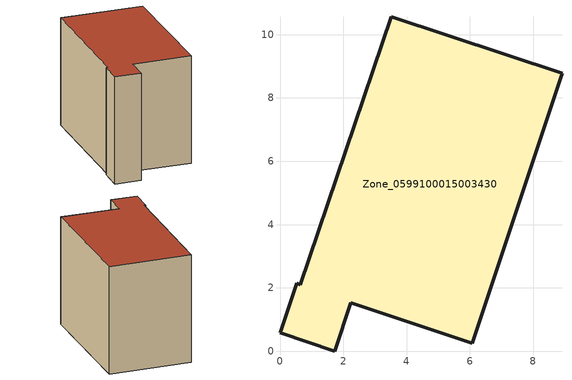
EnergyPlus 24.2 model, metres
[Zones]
Zone_0599100015003430
 floor ground (C_G): 3.51,10.56 8.91,8.78 6.08,0.24 2.23,1.52 1.73,0 0,0.58 0.53,2.14 0.64,2.1 z1.01
 wall outside (C_F): 0.53,2.14 0,0.58 1.73,0 2.23,1.52 6.08,0.24 8.91,8.78 3.51,10.56 0.64,2.1 0.53,2.14 z1.01:8.54
 roof outside (C_R): 3.51,10.56 0.64,2.1 0.53,2.14 0,0.58 1.73,0 2.23,1.52 6.08,0.24 8.91,8.78 z8.54
[BUILDING]
Pand.0599100015003430: North Axis=0; Terrain=City; Loads Convergence Tolerance Value=0.04; Temperature Convergence Tolerance Value=0.4; Solar Distribution=FullExterior; Maximum Number of Warmup Days=25; Minimum Number of Warmup Days=1
[Site:Location]
Rotterdam.The.Hague.AP_ZH_NLD Design_Conditions: Latitude=51.96; Longitude=4.45; Time Zone=1; Elevation=-4.5
[SITE:GROUNDTEMPERATURE:BUILDINGSURFACE]
18, 18, 18, 18, 18, 18, 18, 18, 18, 18, 18, 18
[MATERIAL] Thermal Absorptance=0.9; Solar Absorptance=0.7; Visible Absorptance=0.7
Name | Roughness | Thickness | Conductivity | Density | Specific Heat
G.TI.1965-1974 | MediumSmooth | 0.15 | 0.882353 | 540 | 1210
F.TI.1965-1974 | Rough | 0.3 | 0.697674 | 1920 | 840
R.TI.1965-1974 | MediumRough | 0.2 | 0.232558 | 1500 | 1000
[CONSTRUCTION]
C_G: G.TI.1965-1974
C_F: F.TI.1965-1974
C_R: R.TI.1965-1974
[ZONE]
Zone_0599100015003430: Type=1; Multiplier=1; Ceiling Height=Autocalculate; Volume=Autocalculate; Floor Area=autocalculate; Part of Total Floor Area=Yes
[ZONEINFILTRATION:DESIGNFLOWRATE]
Infil_Zone_0599100015003430: Zone or ZoneList or Space or SpaceList=Zone_0599100015003430; Schedule=AlwaysOn; Design Flow Rate Calculation Method=Flow/Area; Flow Rate per Floor Area=0.003; Constant Term Coefficient=1; Temperature Term Coefficient=0; Velocity Term Coefficient=0; Velocity Squared Term Coefficient=0
[HVACTEMPLATE:ZONE:IDEALLOADSAIRSYSTEM]
Zone_0599100015003430: Maximum Heating Supply Air Temperature=50; Minimum Cooling Supply Air Temperature=13; Maximum Heating Supply Air Humidity Ratio=0.0156; Minimum Cooling Supply Air Humidity Ratio=0.0077; Heating Limit=NoLimit; Cooling Limit=NoLimit; Dehumidification Control Type=ConstantSensibleHeatRatio; Cooling Sensible Heat Ratio=0.7; Dehumidification Setpoint=60; Humidification Control Type=None; Humidification Setpoint=30; Outdoor Air Method=None; Outdoor Air Flow Rate per Person=0.00944; Outdoor Air Flow Rate per Zone Floor Area=0; Outdoor Air Flow Rate per Zone=0; Demand Controlled Ventilation Type=None; Outdoor Air Economizer Type=NoEconomizer; Heat Recovery Type=None; Sensible Heat Recovery Effectiveness=0.7; Latent Heat Recovery Effectiveness=0.65
[ZONECONTROL:THERMOSTAT]
ThermostatControl_Zone_0599100015003430: Zone or ZoneList=Zone_0599100015003430; Control Type Schedule=DualSetpointControlType; Control 1=Thermostat_Zone_0599100015003430; Temperature Difference Between Cutout And Setpoint=0
[THERMOSTATSETPOINT:DUALSETPOINT]
Thermostat_Zone_0599100015003430: Heating Setpoint Temperature Schedule=HeatingSetpoint_Zone_0599100015003430; Cooling Setpoint Temperature Schedule=CoolingSetpoint_Zone_0599100015003430
[SCHEDULE:COMPACT]
HeatingSetpoint_Zone_0599100015003430: Through: 12/31, For: AllDays, Until: 24:00, 21
CoolingSetpoint_Zone_0599100015003430: Through: 12/31, For: AllDays, Until: 24:00, 24
DualSetpointControlType: Through: 12/31, For: AllDays, Until: 24:00, 4
AlwaysOn: Through: 12/31, For: AllDays, Until: 24:00, 1
